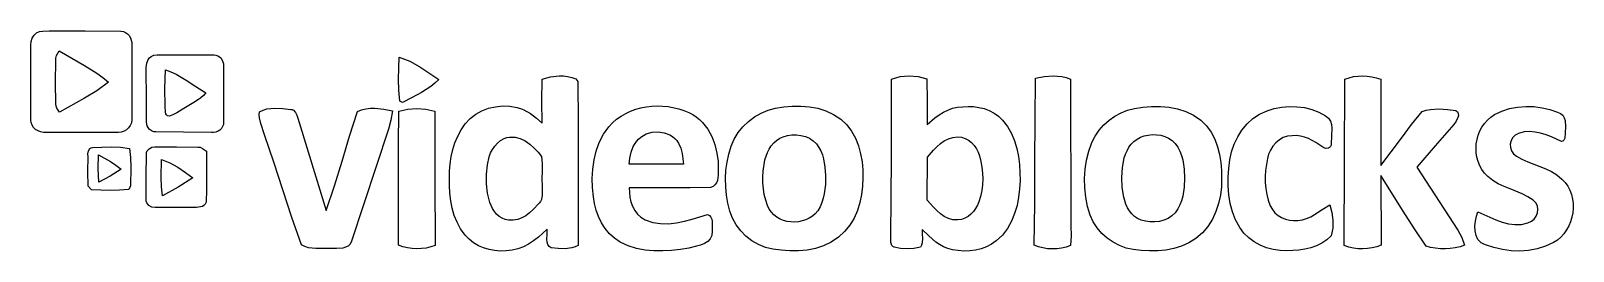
# Model space of a CAD drawing. Extents: x 2 to 166, y 4 to 27.
import ezdxf

# ---------------------------------------------------------------- set-up
doc = ezdxf.new("R2010")
doc.units = 0
doc.layers.get('0').update_dxf_attribs({"linetype": 'CONTINUOUS'})

msp = doc.modelspace()

# ---------------------------------------------------------------- linework, layer by layer
at = {"color": 7}
for points in [[(2.627489, 26.689756), (2.932774, 26.833027), (3.268486, 26.879197), (3.953933, 26.892956), (7.765344, 26.887311), (11.576756, 26.864733), (11.83613, 26.825448), (12.070071, 26.726665), (12.275107, 26.577942), (12.447764, 26.388836), (12.58457, 26.168907), (12.682052, 25.927711), (12.736738, 25.674808), (12.745156, 25.419756), (12.747978, 17.757422), (12.752106, 17.44657), (12.688932, 17.145441), (12.565763, 16.864553), (12.389908, 16.614422), (12.168678, 16.405567), (11.909381, 16.248503), (11.619326, 16.15375), (11.305822, 16.131822), (3.646311, 16.131822), (3.34645, 16.125538), (3.051351, 16.179447), (2.772392, 16.288389), (2.52095, 16.447206), (2.308401, 16.650736), (2.146124, 16.893822), (2.045494, 17.171304), (2.017889, 17.478022), (2.009422, 25.414111), (2.03178, 25.785674), (2.152297, 26.132367), (2.355894, 26.438842), (2.627489, 26.689756), (2.627489, 26.689756)], [(4.6482, 23.706667), (4.660547, 23.997797), (4.740628, 24.272522), (5.006622, 24.787578), (6.352999, 24.003838), (7.71525, 23.235708), (9.03411, 22.406725), (9.658747, 21.945517), (10.250311, 21.440422), (9.013649, 20.549438), (7.716661, 19.743914), (5.043311, 18.265422), (4.784019, 18.694047), (4.688902, 18.92225), (4.662311, 19.171356), (4.642556, 21.440069), (4.6482, 23.706667), (4.6482, 23.706667)], [(14.7828, 24.183622), (15.086586, 24.313444), (15.416036, 24.354367), (16.089489, 24.364244), (18.7706, 24.358247), (21.451711, 24.350133), (21.680807, 24.334617), (21.88748, 24.2641), (22.068356, 24.147082), (22.220061, 23.992064), (22.422467, 23.602024), (22.466421, 23.384002), (22.467711, 23.161978), (22.484644, 17.226844), (22.464861, 16.97893), (22.387763, 16.751124), (22.26165, 16.548982), (22.094825, 16.378061), (21.895588, 16.243917), (21.672241, 16.152107), (21.433086, 16.108186), (21.186422, 16.117711), (18.231556, 16.137114), (15.276689, 16.171333), (15.077513, 16.187583), (14.891367, 16.248944), (14.575367, 16.481072), (14.363083, 16.815858), (14.288911, 17.201444), (14.281856, 19.891375), (14.2748, 22.583422), (14.275594, 23.022366), (14.31925, 23.468189), (14.467681, 23.871678), (14.600535, 24.042169), (14.7828, 24.183622), (14.7828, 24.183622)], [(41.145178, 24.090489), (41.722829, 23.912705), (42.279182, 23.67893), (43.342278, 23.088247), (45.370044, 21.728289), (44.9446, 21.34735), (44.49273, 20.997466), (43.528897, 20.373269), (42.51691, 19.820511), (41.495133, 19.304), (41.204444, 19.450756), (41.095568, 20.60553), (41.080619, 21.767447), (41.145178, 24.090489), (41.145178, 24.090489)], [(16.301156, 22.747111), (16.885058, 22.54858), (17.446008, 22.297099), (18.517306, 21.680664), (19.551562, 20.988558), (20.585289, 20.311533), (20.345543, 20.043731), (20.080728, 19.807414), (19.497322, 19.402778), (18.265422, 18.680289), (17.504128, 18.216033), (17.112103, 18.007189), (16.696267, 17.853378), (16.530941, 17.89608), (16.417705, 17.987036), (16.346471, 18.114968), (16.307153, 18.268597), (16.267289, 18.914533), (16.260939, 20.831881), (16.301156, 22.747111), (16.301156, 22.747111)], [(56.340022, 21.776267), (57.2206, 22.006675), (58.131075, 22.114581), (58.587685, 22.111102), (59.039963, 22.063207), (59.483972, 21.966298), (59.915778, 21.815778), (60.124622, 21.510978), (60.154785, 17.169253), (60.152139, 12.827), (60.175422, 4.143022), (59.839798, 3.989751), (59.49121, 3.88523), (58.767839, 3.795183), (58.03071, 3.818378), (57.305222, 3.900311), (57.065455, 4.044542), (56.922194, 4.244005), (56.853678, 4.485404), (56.838144, 4.755444), (56.878978, 5.328267), (56.8706, 5.856111), (55.937547, 5.005652), (55.430489, 4.621731), (54.896808, 4.280606), (54.336801, 3.99372), (53.750766, 3.772517), (53.138999, 3.628441), (52.5018, 3.572933), (51.894719, 3.549457), (51.287936, 3.591498), (50.690214, 3.699487), (50.110319, 3.873853), (49.557015, 4.115026), (49.039066, 4.423436), (48.565235, 4.799514), (48.144289, 5.243689), (47.672333, 5.89328), (47.292286, 6.591256), (46.995782, 7.328324), (46.774453, 8.095192), (46.619931, 8.882564), (46.523848, 9.681148), (46.477838, 10.481651), (46.473533, 11.274778), (46.497787, 12.03438), (46.563844, 12.797058), (46.677527, 13.555569), (46.844656, 14.302669), (47.071051, 15.031117), (47.362533, 15.733668), (47.724924, 16.403081), (48.164044, 17.032111), (48.68362, 17.58616), (49.281644, 18.047141), (49.94264, 18.413534), (50.651128, 18.683817), (51.39163, 18.856468), (52.148669, 18.929967), (52.906767, 18.902792), (53.650444, 18.773422), (54.034526, 18.661492), (54.400582, 18.511397), (55.085897, 18.118667), (55.720941, 17.639153), (56.320267, 17.116778), (56.314269, 19.447581), (56.340022, 21.776267), (56.340022, 21.776267)], [(93.463533, 21.759333), (93.914312, 21.927178), (94.37736, 22.041644), (94.849074, 22.1065), (95.325847, 22.125517), (96.280155, 22.041115), (97.211444, 21.8186), (97.246369, 19.391136), (97.245311, 16.961556), (98.062697, 17.665832), (98.503206, 17.983161), (98.96475, 18.265069), (99.447196, 18.502395), (99.950411, 18.685977), (100.474264, 18.806655), (101.018622, 18.855267), (101.593937, 18.88781), (102.1715, 18.865321), (102.743243, 18.785417), (103.301094, 18.645717), (103.836986, 18.44384), (104.342847, 18.177404), (104.810609, 17.844029), (105.2322, 17.441333), (105.766829, 16.764342), (106.194534, 16.028017), (106.525864, 15.243936), (106.771369, 14.423672), (106.941601, 13.578803), (107.047109, 12.720902), (107.098444, 11.861546), (107.106156, 11.012311), (107.062924, 10.136529), (106.959268, 9.252744), (106.786622, 8.37597), (106.536419, 7.521222), (106.200095, 6.703516), (105.769084, 5.937867), (105.234818, 5.23929), (104.588733, 4.6228), (104.087888, 4.257592), (103.545834, 3.974968), (102.971368, 3.768874), (102.373289, 3.633258), (101.760393, 3.562069), (101.141477, 3.549253), (100.52534, 3.588759), (99.920778, 3.674533), (99.442698, 3.805166), (98.991208, 3.992518), (98.564061, 4.228224), (98.159006, 4.503914), (97.406178, 5.14178), (96.714733, 5.839178), (96.720995, 5.362222), (96.745778, 4.874683), (96.709177, 4.400903), (96.642888, 4.176779), (96.531289, 3.965222), (95.836537, 3.829932), (95.126175, 3.77825), (94.416342, 3.81441), (93.723178, 3.942644), (93.577712, 4.030503), (93.48179, 4.145977), (93.398622, 4.434769), (93.387333, 5.068711), (93.455067, 13.414022), (93.463533, 21.759333), (93.463533, 21.759333)], [(108.7628, 21.8694), (109.68624, 22.051522), (110.623703, 22.117756), (111.556403, 22.040056), (112.015097, 21.938467), (112.465556, 21.790378), (112.513533, 6.214533), (112.525528, 5.168194), (112.513533, 4.64529), (112.457089, 4.126089), (112.001493, 3.963177), (111.5243, 3.84885), (111.032754, 3.782742), (110.534097, 3.764492), (110.035573, 3.793734), (109.544423, 3.870105), (109.067892, 3.99324), (108.613222, 4.162778), (108.688187, 8.587978), (108.696478, 13.015031), (108.700535, 17.442612), (108.7628, 21.8694), (108.7628, 21.8694)], [(141.605, 21.776267), (142.069234, 21.93204), (142.544976, 22.041908), (143.028392, 22.106268), (143.515644, 22.125517), (144.002897, 22.100051), (144.486312, 22.030267), (144.962055, 21.916562), (145.426289, 21.759333), (145.4404, 12.635089), (146.556898, 14.053256), (147.624447, 15.511639), (148.699934, 16.962614), (149.840244, 18.358556), (150.266273, 18.484238), (150.705829, 18.564975), (151.610836, 18.617142), (152.525898, 18.566121), (153.421644, 18.462978), (153.592047, 18.30296), (153.675203, 18.11999), (153.686261, 17.921541), (153.640367, 17.715089), (153.438313, 17.308072), (153.190222, 16.958733), (151.226308, 14.707658), (149.264511, 12.454467), (153.616378, 5.751689), (154.033008, 4.990042), (154.341689, 4.179711), (153.854233, 4.006911), (153.346635, 3.88157), (152.825478, 3.802729), (152.297342, 3.769431), (151.768809, 3.780714), (151.246461, 3.83562), (150.736879, 3.933191), (150.246644, 4.072467), (149.002618, 5.911585), (147.814947, 7.79145), (145.457333, 11.565467), (145.474267, 4.159956), (145.006153, 3.989139), (144.521767, 3.869223), (144.026268, 3.798452), (143.524817, 3.775075), (143.022571, 3.797339), (142.524692, 3.86349), (142.036337, 3.971776), (141.562667, 4.120444), (141.590183, 12.948356), (141.605, 21.776267), (141.605, 21.776267)], [(26.300289, 18.307756), (26.677298, 18.493703), (27.0764, 18.614231), (27.491906, 18.680124), (27.918128, 18.702161), (28.779964, 18.657799), (29.6164, 18.5674), (29.789807, 18.542435), (29.932092, 18.475105), (30.141686, 18.246019), (30.281959, 17.945497), (30.389689, 17.638889), (33.403822, 7.837311), (34.272317, 10.45232), (35.074931, 13.089819), (35.869607, 15.729964), (36.714289, 18.352911), (37.155636, 18.522239), (37.61299, 18.632267), (38.081722, 18.689312), (38.5572, 18.699692), (39.509876, 18.60572), (40.433978, 18.400889), (40.274875, 17.419108), (40.024756, 16.456378), (36.073644, 4.583289), (35.928928, 4.280584), (35.716545, 4.071938), (35.451642, 3.939756), (35.149367, 3.866444), (34.493288, 3.826051), (33.869489, 3.81), (33.082133, 3.817761), (32.278108, 3.810706), (31.881834, 3.83701), (31.49578, 3.902075), (31.12474, 4.020057), (30.773511, 4.205111), (29.739652, 7.10371), (28.767969, 10.02665), (27.814808, 12.956999), (26.836511, 15.877822), (26.445633, 17.074797), (26.308667, 17.684794), (26.284204, 17.994406), (26.300289, 18.307756), (26.300289, 18.307756)], [(41.111311, 18.378311), (42.057285, 18.603339), (43.023367, 18.679936), (43.989449, 18.60572), (44.935422, 18.378311), (44.944947, 11.256081), (44.969289, 4.131733), (44.498292, 3.977586), (44.011718, 3.86693), (43.514891, 3.800392), (43.013136, 3.778603), (42.511778, 3.802189), (42.016142, 3.87178), (41.531552, 3.988004), (41.063333, 4.151489), (41.066156, 11.2649), (41.069683, 14.82187), (41.111311, 18.378311), (41.111311, 18.378311)], [(63.415333, 16.724489), (63.814997, 17.150198), (64.250447, 17.529175), (64.717778, 17.861982), (65.213089, 18.149182), (65.732477, 18.391336), (66.27204, 18.589008), (66.827874, 18.742758), (67.396078, 18.85315), (67.972748, 18.920746), (68.553983, 18.946107), (69.714533, 18.872376), (70.846509, 18.636456), (71.392025, 18.459081), (71.918689, 18.242844), (72.332696, 18.027226), (72.714693, 17.775993), (73.065279, 17.492025), (73.385054, 17.178205), (73.934566, 16.472534), (74.368025, 15.682031), (74.690227, 14.829747), (74.905967, 13.938735), (75.020041, 13.032047), (75.037244, 12.132733), (75.040199, 11.586192), (74.950814, 11.020072), (74.849252, 10.766546), (74.697916, 10.552377), (74.487909, 10.392315), (74.210333, 10.301111), (72.056272, 10.259219), (69.900094, 10.258072), (65.585622, 10.2616), (65.601756, 9.76684), (65.662307, 9.265267), (65.772798, 8.770441), (65.938753, 8.295922), (66.165694, 7.85527), (66.459144, 7.462044), (66.824627, 7.129804), (67.267667, 6.872111), (68.086315, 6.585986), (68.919416, 6.4516), (69.76158, 6.443685), (70.607414, 6.536972), (71.451528, 6.706195), (72.288532, 6.926086), (73.919644, 7.4168), (74.130302, 7.312201), (74.26982, 7.144103), (74.35199, 6.92785), (74.390603, 6.678789), (74.392323, 6.143625), (74.385311, 5.661378), (74.361306, 5.198318), (74.200147, 4.833982), (73.930046, 4.553055), (73.579214, 4.340225), (73.175862, 4.18018), (72.748202, 4.057606), (71.9328, 3.863622), (71.019354, 3.71636), (70.088345, 3.608917), (69.148672, 3.553861), (68.209231, 3.563761), (67.278917, 3.651184), (66.366628, 3.828697), (65.481261, 4.108869), (64.631711, 4.504267), (64.017034, 4.904328), (63.479848, 5.387005), (63.018265, 5.939664), (62.630403, 6.549672), (62.314375, 7.204395), (62.068295, 7.891198), (61.890281, 8.597448), (61.778444, 9.310511), (61.687069, 10.274532), (61.662336, 11.25317), (61.713208, 12.233793), (61.848647, 13.203767), (62.077617, 14.150457), (62.409079, 15.06123), (62.851997, 15.923452), (63.415333, 16.724489), (63.415333, 16.724489)], [(81.121956, 18.702867), (82.008304, 18.84169), (82.914728, 18.919164), (83.828494, 18.925265), (84.736869, 18.849975), (85.627121, 18.683271), (86.486515, 18.415132), (87.302319, 18.035538), (88.0618, 17.534467), (88.698184, 16.938063), (89.218514, 16.257852), (89.631887, 15.509511), (89.947397, 14.708717), (90.17414, 13.871145), (90.321209, 13.012473), (90.397702, 12.148377), (90.412711, 11.294533), (90.384257, 10.421282), (90.28086, 9.544623), (90.097692, 8.678879), (89.829922, 7.838369), (89.472724, 7.037415), (89.021267, 6.290336), (88.470725, 5.611454), (87.816267, 5.015089), (87.05543, 4.496798), (86.237542, 4.104614), (85.375138, 3.826796), (84.480753, 3.651603), (83.566921, 3.567294), (82.646176, 3.56213), (81.731054, 3.624367), (80.834089, 3.742267), (80.0544, 3.933957), (79.312514, 4.232275), (78.619774, 4.628489), (77.987525, 5.113867), (77.42711, 5.679678), (76.949873, 6.317192), (76.567159, 7.017676), (76.290311, 7.7724), (76.077244, 8.617909), (75.926156, 9.480285), (75.838965, 10.353377), (75.817589, 11.231033), (75.863946, 12.107102), (75.979955, 12.975431), (76.167533, 13.82987), (76.4286, 14.664267), (76.747528, 15.41021), (77.163921, 16.102145), (77.667296, 16.73263), (78.247169, 17.294225), (78.893056, 17.779487), (79.594472, 18.180976), (80.340933, 18.49125), (81.121956, 18.702867), (81.121956, 18.702867)], [(119.255822, 18.680289), (120.161033, 18.799825), (121.087312, 18.86929), (122.020801, 18.874063), (122.947642, 18.799528), (123.853977, 18.631065), (124.72595, 18.354058), (125.549703, 17.953886), (126.311378, 17.415933), (126.916943, 16.814376), (127.412044, 16.136717), (127.805017, 15.39708), (128.104194, 14.609586), (128.317912, 13.788358), (128.454503, 12.947518), (128.522302, 12.101187), (128.529644, 11.263489), (128.508786, 10.367814), (128.403526, 9.469129), (128.21016, 8.582946), (127.924983, 7.724775), (127.544292, 6.910128), (127.064382, 6.154517), (126.481549, 5.473452), (125.792089, 4.882444), (125.055505, 4.412831), (124.270867, 4.057121), (123.448592, 3.804334), (122.599097, 3.643489), (121.732802, 3.563607), (120.860123, 3.553707), (119.99148, 3.602809), (119.137289, 3.699933), (118.389863, 3.867244), (117.670615, 4.12825), (116.99079, 4.477163), (116.361633, 4.908197), (115.794389, 5.415563), (115.300301, 5.993474), (114.890616, 6.636141), (114.576578, 7.337778), (114.292151, 8.283443), (114.091861, 9.252126), (113.977297, 10.235362), (113.950044, 11.224683), (114.011692, 12.211623), (114.163828, 13.187715), (114.408038, 14.144493), (114.745911, 15.073489), (115.085664, 15.74601), (115.508132, 16.36373), (116.003955, 16.922381), (116.563775, 17.417697), (117.178231, 17.845413), (117.837964, 18.201261), (118.533614, 18.480975), (119.255822, 18.680289), (119.255822, 18.680289)], [(133.352822, 18.423467), (134.119315, 18.645739), (134.910645, 18.795118), (135.715667, 18.866974), (136.523236, 18.856678), (137.322206, 18.759598), (138.101432, 18.571104), (138.849767, 18.286567), (139.556067, 17.901356), (139.873275, 17.642924), (140.079192, 17.325622), (140.195085, 16.963341), (140.242219, 16.569972), (140.215276, 15.745531), (140.168489, 14.963422), (140.151826, 14.788902), (140.090745, 14.647289), (139.994013, 14.540006), (139.870392, 14.468475), (139.577542, 14.438357), (139.425842, 14.482614), (139.282311, 14.568311), (138.53967, 15.054527), (137.754431, 15.473539), (137.343439, 15.630889), (136.91892, 15.739092), (136.479916, 15.787368), (136.025467, 15.764933), (135.534141, 15.718775), (135.077773, 15.572405), (134.661953, 15.339384), (134.292269, 15.033272), (133.974312, 14.667629), (133.71367, 14.256015), (133.515932, 13.811989), (133.386689, 13.349111), (133.19588, 12.0904), (133.156253, 11.450858), (133.159853, 10.810522), (133.21121, 10.173891), (133.314855, 9.545461), (133.475319, 8.929732), (133.697133, 8.3312), (133.916302, 7.940311), (134.196887, 7.601215), (134.529132, 7.31649), (134.903281, 7.088717), (135.309576, 6.920475), (135.738261, 6.814344), (136.179581, 6.772903), (136.623778, 6.798733), (137.106775, 6.858083), (137.560932, 6.99307), (137.9926, 7.186728), (138.408128, 7.422092), (139.216165, 7.950068), (140.035844, 8.441267), (140.253332, 7.636272), (140.353344, 6.806142), (140.326357, 5.972307), (140.162844, 5.1562), (139.697128, 4.720646), (139.173435, 4.367874), (138.603374, 4.090442), (137.998553, 3.880908), (137.370581, 3.731832), (136.731066, 3.635772), (135.463844, 3.572933), (134.738594, 3.599381), (134.016882, 3.706195), (133.311244, 3.893311), (132.634214, 4.160661), (131.998326, 4.50818), (131.416116, 4.935802), (130.900118, 5.44346), (130.462867, 6.031089), (130.014916, 6.849875), (129.673262, 7.710399), (129.4299, 8.603335), (129.276828, 9.519356), (129.206041, 10.449134), (129.209535, 11.383345), (129.279308, 12.312661), (129.407356, 13.227756), (129.590315, 14.059302), (129.866672, 14.871039), (130.234046, 15.646858), (130.690056, 16.370653), (131.232319, 17.026318), (131.858456, 17.597746), (132.566084, 18.068831), (133.352822, 18.423467), (133.352822, 18.423467)], [(157.519511, 18.017067), (158.29775, 18.391832), (159.11733, 18.658284), (159.966146, 18.82188), (160.832094, 18.888075), (161.70307, 18.862328), (162.566967, 18.750095), (163.411683, 18.556833), (164.225111, 18.288), (164.547467, 18.147892), (164.775665, 17.940249), (164.925347, 17.679293), (165.012158, 17.379244), (165.059739, 16.718756), (165.043556, 16.072556), (164.999458, 15.518342), (164.898696, 15.287934), (164.796804, 15.210912), (164.648444, 15.169444), (163.558141, 15.656631), (162.99293, 15.873699), (162.417831, 16.050683), (161.835455, 16.170782), (161.248416, 16.217194), (160.659327, 16.173119), (160.0708, 16.021756), (159.722399, 15.847946), (159.458466, 15.582194), (159.282507, 15.252413), (159.198028, 14.886517), (159.208534, 14.512418), (159.317531, 14.158031), (159.528525, 13.851268), (159.845022, 13.620044), (160.439387, 13.294982), (161.060871, 13.018735), (162.337044, 12.526433), (162.967657, 12.267252), (163.577235, 11.970632), (164.15374, 11.61501), (164.685133, 11.178822), (165.020119, 10.814999), (165.298619, 10.415461), (165.521566, 9.986231), (165.689889, 9.533334), (165.804517, 9.062793), (165.866382, 8.58063), (165.876414, 8.09287), (165.835542, 7.605536), (165.744697, 7.124651), (165.604808, 6.656239), (165.416808, 6.206322), (165.181624, 5.780925), (164.900188, 5.386071), (164.57343, 5.027783), (164.202279, 4.712085), (163.787667, 4.445), (162.945696, 4.053725), (162.062054, 3.775957), (161.149043, 3.606403), (160.218967, 3.539772), (159.284128, 3.570773), (158.356829, 3.694113), (157.449374, 3.9045), (156.574067, 4.196644), (156.317506, 4.300066), (156.098765, 4.433601), (155.765676, 4.778375), (155.556678, 5.205699), (155.453644, 5.690306), (155.438453, 6.206927), (155.492979, 6.730294), (155.599099, 7.235141), (155.738689, 7.6962), (157.01473, 7.125317), (157.668047, 6.846788), (158.331253, 6.606822), (159.004116, 6.430885), (159.686405, 6.344444), (160.377888, 6.372964), (161.078333, 6.541911), (161.433503, 6.697437), (161.726298, 6.941035), (161.946993, 7.24939), (162.085867, 7.599186), (162.133194, 7.967106), (162.079252, 8.329833), (161.914317, 8.664051), (161.628667, 8.946444), (161.053887, 9.312159), (160.443554, 9.614738), (159.170864, 10.127192), (158.535825, 10.385419), (157.91987, 10.677216), (157.336656, 11.026758), (156.799844, 11.458222), (156.465808, 11.80433), (156.185085, 12.186747), (155.95708, 12.599517), (155.781199, 13.036682), (155.656844, 13.492286), (155.583423, 13.96037), (155.560338, 14.434978), (155.586994, 14.910153), (155.662798, 15.379936), (155.787152, 15.838372), (155.959462, 16.279502), (156.179132, 16.697369), (156.445567, 17.086017), (156.758173, 17.439487), (157.116352, 17.751823), (157.519511, 18.017067), (157.519511, 18.017067)], [(52.287311, 15.479889), (52.58637, 15.579635), (52.881935, 15.635447), (53.459724, 15.627923), (54.014958, 15.482617), (54.541914, 15.224831), (55.034871, 14.879863), (55.488108, 14.473017), (55.895903, 14.029592), (56.252533, 13.574889), (56.325867, 12.793927), (56.329086, 12.007144), (56.311668, 11.218245), (56.323089, 10.430933), (56.329439, 9.473847), (56.253239, 9.013693), (56.155012, 8.804766), (56.001356, 8.616244), (55.348805, 7.908572), (54.983867, 7.581988), (54.593067, 7.294033), (54.176337, 7.060053), (53.733612, 6.895394), (53.264825, 6.815402), (52.769911, 6.835422), (52.40564, 6.900774), (52.071367, 7.033331), (51.768248, 7.223566), (51.497442, 7.461956), (51.260105, 7.738974), (51.057395, 8.045097), (50.760489, 8.706556), (50.519321, 9.686616), (50.410181, 10.690225), (50.414811, 11.701771), (50.514956, 12.705644), (50.71132, 13.538376), (50.864156, 13.944093), (51.057175, 14.329833), (51.293189, 14.68594), (51.575009, 15.002757), (51.905446, 15.270626), (52.287311, 15.479889), (52.287311, 15.479889)], [(66.367378, 15.175089), (66.580363, 15.423026), (66.823619, 15.636566), (67.382584, 15.960196), (68.007563, 16.145448), (68.661844, 16.191794), (69.308718, 16.098705), (69.911472, 15.865651), (70.184832, 15.696472), (70.433395, 15.492104), (70.652574, 15.25248), (70.837778, 14.977533), (71.064393, 14.453614), (71.198669, 13.899797), (71.345778, 12.764911), (65.585622, 12.742333), (65.662925, 13.38558), (65.797642, 14.021153), (66.021788, 14.625505), (66.367378, 15.175089), (66.367378, 15.175089)], [(81.946044, 15.666156), (82.402412, 15.792461), (82.877069, 15.860624), (83.358671, 15.868066), (83.835875, 15.812206), (84.297336, 15.690464), (84.73171, 15.500262), (85.127654, 15.239019), (85.473822, 14.904156), (85.73754, 14.543881), (85.946853, 14.156619), (86.108475, 13.747662), (86.229119, 13.3223), (86.374332, 12.443531), (86.4362, 11.562644), (86.424911, 10.589639), (86.314139, 9.616369), (86.207225, 9.140797), (86.058375, 8.678554), (85.8619, 8.234103), (85.612111, 7.811911), (85.35433, 7.505026), (85.055345, 7.243707), (84.72184, 7.027947), (84.3605, 6.857735), (83.978009, 6.733066), (83.581054, 6.653929), (83.176318, 6.620317), (82.770486, 6.632222), (82.370244, 6.689635), (81.982276, 6.792549), (81.613267, 6.940954), (81.269902, 7.134842), (80.958865, 7.374206), (80.686843, 7.659037), (80.460519, 7.989327), (80.286578, 8.365067), (80.085434, 8.950347), (79.935784, 9.550047), (79.835678, 10.160331), (79.783164, 10.777361), (79.77629, 11.397302), (79.813106, 12.016317), (80.01, 13.236222), (80.264882, 14.00444), (80.449936, 14.367465), (80.673222, 14.706247), (80.934609, 15.013147), (81.233963, 15.280525), (81.571152, 15.500741), (81.946044, 15.666156), (81.946044, 15.666156)], [(97.262244, 13.498689), (97.920616, 14.248606), (98.27755, 14.611824), (98.657833, 14.945078), (99.065104, 15.231765), (99.503001, 15.455283), (99.975161, 15.599029), (100.485222, 15.6464), (100.903231, 15.611458), (101.291408, 15.491222), (101.646379, 15.297497), (101.964772, 15.042092), (102.243213, 14.736812), (102.478328, 14.393466), (102.666745, 14.023859), (102.805089, 13.6398), (102.95346, 13.038507), (103.06072, 12.42673), (103.124921, 11.808271), (103.144108, 11.186936), (103.116333, 10.566527), (103.039642, 9.950847), (102.912085, 9.3437), (102.731711, 8.748889), (102.579521, 8.394077), (102.386783, 8.051932), (102.155548, 7.73274), (101.887867, 7.446786), (101.58579, 7.204356), (101.251367, 7.015736), (100.88665, 6.891211), (100.493689, 6.841067), (99.979653, 6.870898), (99.504015, 7.003521), (99.063103, 7.221074), (98.653247, 7.5057), (98.270775, 7.839538), (97.912017, 8.204729), (97.250956, 8.957733), (97.262244, 13.498689), (97.262244, 13.498689)], [(120.291578, 15.756467), (120.724574, 15.849699), (121.170568, 15.892727), (121.620067, 15.882971), (122.063581, 15.81785), (122.491616, 15.694786), (122.894681, 15.511198), (123.263284, 15.264507), (123.587933, 14.952133), (123.876048, 14.556251), (124.102151, 14.130338), (124.274081, 13.680347), (124.399675, 13.212233), (124.543211, 12.245446), (124.595467, 11.2776), (124.54524, 10.313106), (124.396853, 9.350728), (124.269065, 8.884554), (124.096595, 8.435975), (123.87273, 8.010679), (123.590756, 7.614356), (123.236192, 7.269967), (122.830167, 7.004491), (122.384454, 6.813759), (121.910828, 6.693606), (121.421062, 6.639862), (120.926931, 6.648362), (120.440207, 6.714938), (119.972667, 6.835422), (119.598987, 6.995975), (119.268699, 7.215496), (118.980479, 7.484958), (118.733006, 7.795331), (118.524955, 8.137586), (118.355004, 8.502694), (118.124111, 9.265356), (117.973034, 10.300229), (117.925144, 11.346744), (117.991555, 12.391143), (118.183378, 13.419667), (118.309038, 13.810274), (118.475875, 14.189207), (118.682994, 14.54823), (118.929503, 14.879108), (119.214509, 15.173606), (119.537118, 15.423489), (119.896439, 15.62052), (120.291578, 15.756467), (120.291578, 15.756467)], [(8.568267, 14.531622), (10.536414, 14.583481), (11.518239, 14.567738), (12.485511, 14.438489), (12.614804, 13.454327), (12.643556, 12.455878), (12.606867, 10.456333), (12.403667, 10.055578), (11.416242, 9.993445), (10.424583, 9.983964), (8.441267, 10.041467), (8.105422, 10.416822), (8.076142, 11.983156), (8.082844, 13.549489), (8.07892, 13.852966), (8.133997, 14.169672), (8.284854, 14.42182), (8.407692, 14.499376), (8.568267, 14.531622), (8.568267, 14.531622)], [(9.208911, 13.761156), (10.455628, 13.053131), (11.051999, 12.657446), (11.613444, 12.211756), (10.440811, 11.503378), (9.242778, 10.837333), (9.173986, 12.299244), (9.208911, 13.761156), (9.208911, 13.761156)], [(14.286089, 13.843), (14.306396, 14.007334), (14.367051, 14.155958), (14.582422, 14.397214), (14.878226, 14.549041), (15.200489, 14.593711), (17.473789, 14.603236), (19.747089, 14.576778), (20.00885, 14.546086), (20.243094, 14.437078), (20.6756, 14.136511), (20.671367, 11.434939), (20.673219, 10.085211), (20.633267, 8.7376), (20.537741, 8.533309), (20.400874, 8.384381), (20.231332, 8.281888), (20.037778, 8.2169), (19.613298, 8.163719), (19.196756, 8.1534), (17.213792, 8.154458), (15.228711, 8.170333), (14.866893, 8.212226), (14.548203, 8.382706), (14.330583, 8.660077), (14.277782, 8.832067), (14.271978, 9.022644), (14.251517, 11.432822), (14.286089, 13.843), (14.286089, 13.843)], [(15.9004, 13.261622), (16.793413, 12.893499), (17.640653, 12.424833), (18.450322, 11.888435), (19.230622, 11.317111), (17.647708, 10.313106), (16.007644, 9.406467), (15.882541, 10.364038), (15.853481, 11.328753), (15.9004, 13.261622), (15.9004, 13.261622)]]:
    msp.add_lwpolyline(points, dxfattribs=at)

doc.saveas('drawing.dxf')
